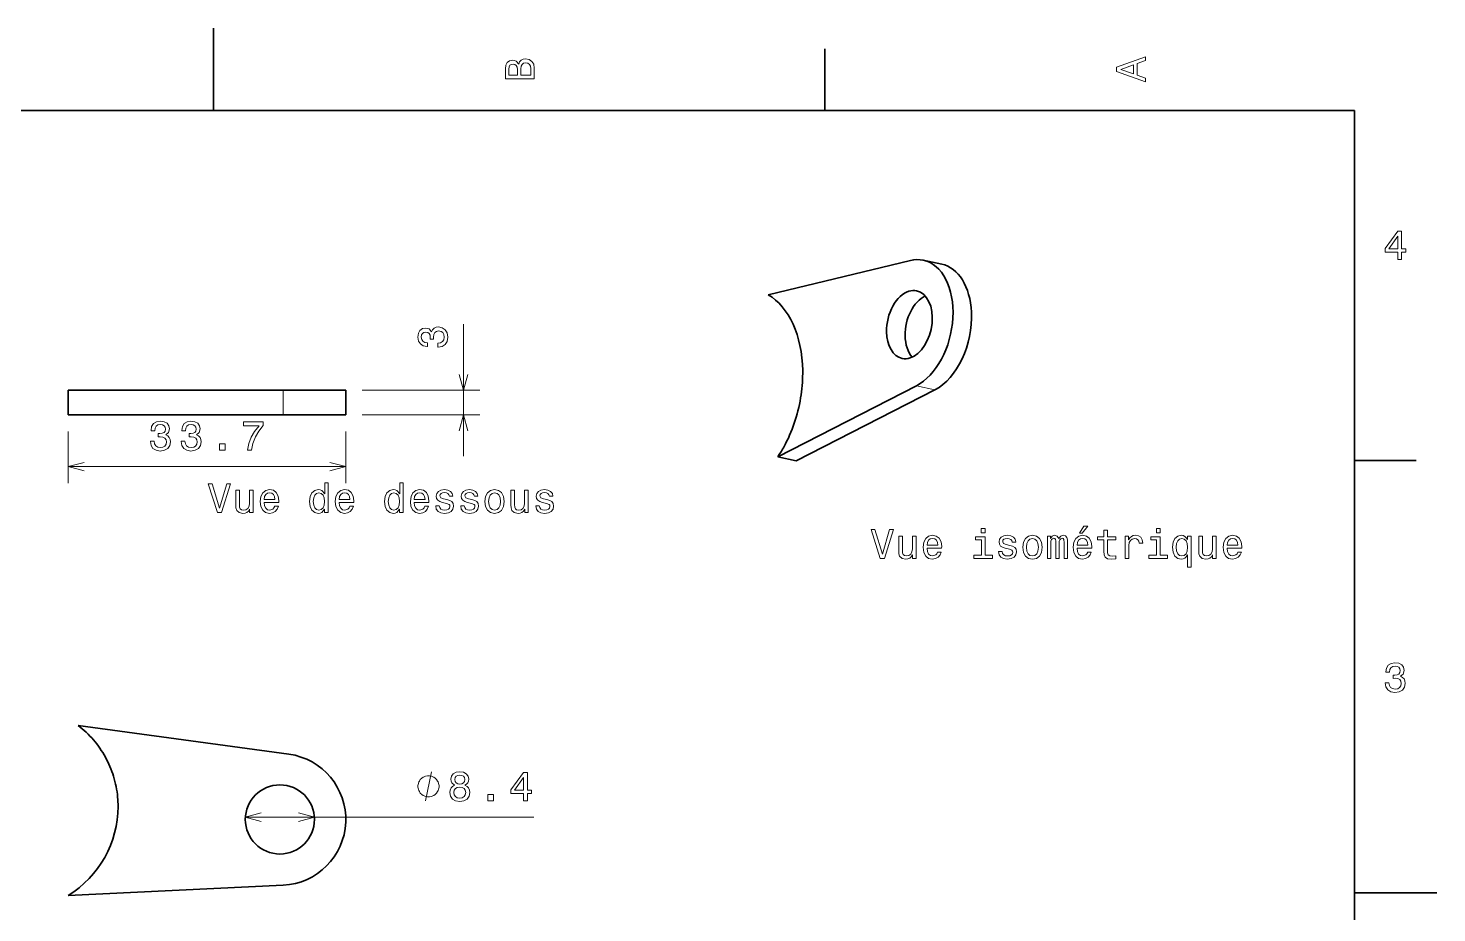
# Model space of a CAD drawing. Extents: x 0 to 297, y 0 to 210.
# Drawn here: x 126 to 297, y 102.6 to 210 of the extents above; entities that cross this region are included whole.
import ezdxf

# ---------------------------------------------------------------- set-up
doc = ezdxf.new("R2010")
doc.units = 0

msp = doc.modelspace()

# ---------------------------------------------------------------- linework, layer by layer
at = {"color": 7, "lineweight": 35, "ltscale": 0.25}
for p, q in [((148.5, 200), (148.5, 210)), ((287, 105), (297, 105))]:
    msp.add_line(p, q, dxfattribs=at)
at = {"color": 7, "lineweight": 35, "ltscale": 0.1875}
for p, q in [((222.699997, 200), (222.699997, 207.5)), ((287, 157.5), (294.5, 157.5))]:
    msp.add_line(p, q, dxfattribs=at)
at = {"color": 7, "lineweight": 35}
for p, q in [((287, 200), (10, 200)), ((287, 10), (287, 200)), ((156.938385, 166.023987), (130.849686, 166.023987)), ((156.938385, 163.023987), (130.849686, 163.023987)), ((157.633545, 121.835838), (132.075577, 125.314354)), ((156.938385, 105.918129), (130.849686, 104.665352))]:
    msp.add_line(p, q, dxfattribs=at)
at = {"color": 7, "lineweight": 35, "ltscale": 0.443953}
msp.add_line((233.097855, 181.794754), (215.836288, 177.624649), dxfattribs=at)
at = {"color": 7, "lineweight": 35, "ltscale": 0.057543}
msp.add_line((234.647781, 181.825684), (236.898773, 181.345016), dxfattribs=at)
at = {"color": 7, "lineweight": 13, "ltscale": 0.400901}
msp.add_line((178.832047, 158.023987), (178.832047, 174.060013), dxfattribs=at)
at = {"color": 7, "lineweight": 35, "ltscale": 0.075}
for p, q in [((130.849686, 166.023987), (130.849686, 163.023987)), ((164.554672, 163.023987), (164.554672, 166.023987))]:
    msp.add_line(p, q, dxfattribs=at)
at = {"color": 7, "lineweight": 35, "ltscale": 0.190217}
for p, q in [((164.547058, 166.023987), (156.938385, 166.023987)), ((164.547058, 163.023987), (156.938385, 163.023987))]:
    msp.add_line(p, q, dxfattribs=at)
at = {"color": 7, "lineweight": 13, "ltscale": 0.075}
msp.add_line((156.938385, 166.023987), (156.938385, 163.023987), dxfattribs=at)
at = {"color": 7, "lineweight": 35, "ltscale": 0.00019}
for p, q in [((164.554672, 166.023987), (164.547058, 166.023987)), ((164.554672, 163.023987), (164.547058, 163.023987))]:
    msp.add_line(p, q, dxfattribs=at)
at = {"color": 7, "lineweight": 13, "ltscale": 0.357125}
for p, q in [((166.547058, 166.023987), (180.832047, 166.023987)), ((166.547058, 163.023987), (180.832047, 163.023987))]:
    msp.add_line(p, q, dxfattribs=at)
at = {"color": 7, "lineweight": 35, "ltscale": 0.472865}
for p, q in [((233.821793, 166.572662), (216.989594, 157.94487)), ((236.0728, 166.091995), (219.240585, 157.464188))]:
    msp.add_line(p, q, dxfattribs=at)
at = {"color": 7, "lineweight": 13, "ltscale": 0.057544}
msp.add_line((236.0728, 166.091995), (233.821793, 166.572662), dxfattribs=at)
at = {"color": 7, "lineweight": 13, "ltscale": 0.156863}
for p, q in [((130.849686, 161.023987), (130.849686, 154.749481)), ((164.554672, 161.023987), (164.554672, 154.749481))]:
    msp.add_line(p, q, dxfattribs=at)
at = {"color": 7, "lineweight": 35, "ltscale": 0.057544}
msp.add_line((219.240585, 157.464188), (216.989594, 157.94487), dxfattribs=at)
at = {"color": 7, "lineweight": 13}
msp.add_line((130.849686, 156.749481), (164.554672, 156.749481), dxfattribs=at)
at = {"color": 8, "lineweight": 13}
msp.add_line((152.354675, 114.179665), (187.382919, 114.179665), dxfattribs=at)
at = {"color": 7, "lineweight": 13}
for points in [[(185.542007, 205.630417), (185.249496, 205.983429), (185.052811, 206.074219), (184.81073, 206.104477), (184.432495, 206.03891), (184.160156, 205.842224), (183.993729, 205.524506), (183.933212, 205.080704), (183.933212, 203.835022), (187.433212, 203.835022), (187.433212, 205.151306), (187.36261, 205.620331), (187.155838, 205.968307), (186.828018, 206.185165), (186.384216, 206.260818), (186.08667, 206.215424), (185.839554, 206.094391), (185.65799, 205.897705)], [(185.385666, 204.984879), (185.385666, 204.298996), (184.351807, 204.298996), (184.351807, 205.025223), (184.382065, 205.297562), (184.472839, 205.489197), (184.629181, 205.605194), (184.86116, 205.645538), (185.093155, 205.600143), (185.254532, 205.479111), (185.355408, 205.272339)], [(187.014618, 205.095825), (187.014618, 204.298996), (185.809296, 204.298996), (185.809296, 205.050446), (185.844589, 205.368164), (185.9505, 205.595108), (186.132065, 205.731277), (186.394302, 205.776657), (186.671692, 205.731277), (186.863327, 205.605194), (186.979324, 205.393372)], [(261.633209, 203.466858), (261.633209, 203.930847), (260.604401, 204.298996), (260.604401, 205.695969), (261.633209, 206.064133), (261.633209, 206.538193), (258.128174, 205.257217), (258.128174, 204.742798)], [(260.17572, 204.460388), (258.632477, 205), (260.17572, 205.539627)], [(292.277374, 181.916794), (292.731262, 181.916794), (292.731262, 182.784225), (293.23056, 182.784225), (293.23056, 183.187683), (292.731262, 183.187683), (292.731262, 185.341141), (292.272339, 185.341141), (290.739197, 183.228027), (290.739197, 182.784225), (292.277374, 182.784225)], [(291.162842, 183.187683), (292.277374, 184.756134), (292.277374, 183.187683)], [(175.732635, 171.271103), (175.767929, 171.271103), (176.252075, 171.351807), (176.615189, 171.588837), (176.847183, 171.962036), (176.932922, 172.456268), (176.847183, 172.980759), (176.625275, 173.37413), (176.272247, 173.626297), (175.818359, 173.717072), (175.520813, 173.676727), (175.278732, 173.565781), (175.092133, 173.384216), (174.955963, 173.142151), (174.68364, 173.469955), (174.249908, 173.585953), (173.856537, 173.5103), (173.55899, 173.293442), (173.372391, 172.940414), (173.306839, 172.456268), (173.387527, 172.00238), (173.609436, 171.654388), (173.962448, 171.427444), (174.431473, 171.351807), (174.466782, 171.351807), (174.466782, 171.800644), (174.144012, 171.840988), (173.912018, 171.972122), (173.770813, 172.183929), (173.720383, 172.481476), (173.760727, 172.743729), (173.866638, 172.935379), (174.038101, 173.051361), (174.270096, 173.096756), (174.517212, 173.051361), (174.68364, 172.930328), (174.7845, 172.718521), (174.814758, 172.431046), (174.809723, 172.23436), (175.20813, 172.23436), (175.198044, 172.481476), (175.243439, 172.79921), (175.364471, 173.03624), (175.561157, 173.177444), (175.818359, 173.227875), (176.11087, 173.172409), (176.327728, 173.026154), (176.463898, 172.794159), (176.509277, 172.486526), (176.458847, 172.168808), (176.307556, 171.936813), (176.065475, 171.790558), (175.732635, 171.735092)], [(140.827255, 159.848907), (140.827255, 159.813599), (140.907944, 159.329453), (141.144974, 158.966339), (141.518173, 158.73436), (142.012405, 158.648621), (142.536911, 158.73436), (142.930283, 158.956253), (143.182434, 159.30928), (143.273224, 159.763168), (143.23288, 160.06073), (143.121918, 160.302795), (142.940369, 160.489395), (142.698288, 160.625565), (143.026093, 160.897903), (143.14209, 161.331619), (143.066437, 161.724991), (142.849579, 162.022537), (142.496552, 162.209137), (142.012405, 162.274704), (141.558517, 162.194016), (141.210541, 161.972107), (140.983597, 161.61908), (140.907944, 161.150055), (140.907944, 161.114761), (141.356796, 161.114761), (141.397141, 161.437531), (141.528259, 161.66951), (141.740082, 161.81073), (142.037628, 161.86116), (142.299866, 161.820816), (142.491516, 161.714905), (142.607513, 161.543427), (142.652893, 161.311447), (142.607513, 161.064331), (142.486481, 160.897903), (142.274658, 160.797028), (141.987198, 160.766769), (141.790512, 160.77182), (141.790512, 160.373398), (142.037628, 160.383484), (142.355347, 160.338104), (142.592377, 160.217072), (142.733597, 160.020386), (142.784027, 159.763168), (142.728546, 159.470673), (142.582291, 159.253815), (142.350311, 159.117645), (142.042664, 159.07225), (141.724945, 159.122681), (141.49295, 159.273987), (141.34671, 159.516052), (141.291229, 159.848907)], [(144.563278, 159.848907), (144.563278, 159.813599), (144.643967, 159.329453), (144.880997, 158.966339), (145.254196, 158.73436), (145.748428, 158.648621), (146.272934, 158.73436), (146.666306, 158.956253), (146.918457, 159.30928), (147.009247, 159.763168), (146.968903, 160.06073), (146.857941, 160.302795), (146.676392, 160.489395), (146.434311, 160.625565), (146.762115, 160.897903), (146.878113, 161.331619), (146.80246, 161.724991), (146.585602, 162.022537), (146.232574, 162.209137), (145.748428, 162.274704), (145.29454, 162.194016), (144.946564, 161.972107), (144.71962, 161.61908), (144.643967, 161.150055), (144.643967, 161.114761), (145.092819, 161.114761), (145.133163, 161.437531), (145.264282, 161.66951), (145.476105, 161.81073), (145.773651, 161.86116), (146.035889, 161.820816), (146.227539, 161.714905), (146.343536, 161.543427), (146.388916, 161.311447), (146.343536, 161.064331), (146.222504, 160.897903), (146.010681, 160.797028), (145.723221, 160.766769), (145.526535, 160.77182), (145.526535, 160.373398), (145.773651, 160.383484), (146.09137, 160.338104), (146.3284, 160.217072), (146.46962, 160.020386), (146.52005, 159.763168), (146.464569, 159.470673), (146.318314, 159.253815), (146.086334, 159.117645), (145.778687, 159.07225), (145.460968, 159.122681), (145.228973, 159.273987), (145.082733, 159.516052), (145.027252, 159.848907)], [(152.605209, 158.749481), (153.114563, 158.749481), (153.281006, 159.581619), (153.573502, 160.358276), (153.987045, 161.079453), (154.526672, 161.755249), (154.526672, 162.173828), (152.126099, 162.173828), (152.126099, 161.714905), (154.042526, 161.714905), (153.487762, 161.034073), (153.069183, 160.322968), (152.776672, 159.566483)], [(149.222214, 158.749481), (149.918167, 158.749481), (149.918167, 159.500931), (149.222214, 159.500931)], [(150.097717, 154.672409), (149.220184, 151.691849), (148.317459, 154.672409), (147.838348, 154.672409), (148.968033, 151.167358), (149.472351, 151.167358), (150.576813, 154.672409)], [(154.636612, 152.392868), (156.411835, 152.392868), (156.41687, 152.59964), (156.336182, 153.179611), (156.114288, 153.613327), (155.761261, 153.875565), (155.292236, 153.97139), (154.833298, 153.870529), (154.48027, 153.588104), (154.253326, 153.129181), (154.172638, 152.523987), (154.248291, 151.903671), (154.475235, 151.449783), (154.823212, 151.167358), (155.2771, 151.071533), (155.670471, 151.1371), (155.99324, 151.308563), (156.23027, 151.580902), (156.36644, 151.944016), (155.927689, 151.944016), (155.836899, 151.742279), (155.70578, 151.590988), (155.332581, 151.469955), (155.04512, 151.525421), (154.828262, 151.701935), (154.687042, 151.98941), (154.636612, 152.377731)], [(161.984604, 151.585953), (161.984604, 151.167358), (162.428406, 151.167358), (162.428406, 154.788391), (161.989639, 154.788391), (161.989639, 153.462021), (161.651749, 153.845306), (161.444977, 153.936096), (161.207947, 153.97139), (160.779266, 153.870529), (160.446411, 153.588104), (160.229553, 153.134216), (160.153915, 152.523987), (160.229553, 151.913757), (160.446411, 151.454819), (160.779266, 151.167358), (161.207947, 151.071533), (161.444977, 151.106842), (161.656784, 151.197617)], [(163.74469, 152.392868), (165.519897, 152.392868), (165.524948, 152.59964), (165.44426, 153.179611), (165.222351, 153.613327), (164.869324, 153.875565), (164.400299, 153.97139), (163.941376, 153.870529), (163.588348, 153.588104), (163.361404, 153.129181), (163.280716, 152.523987), (163.356354, 151.903671), (163.583298, 151.449783), (163.93129, 151.167358), (164.385178, 151.071533), (164.778549, 151.1371), (165.101318, 151.308563), (165.338348, 151.580902), (165.474518, 151.944016), (165.035751, 151.944016), (164.944977, 151.742279), (164.813843, 151.590988), (164.440659, 151.469955), (164.153183, 151.525421), (163.936325, 151.701935), (163.79512, 151.98941), (163.74469, 152.377731)], [(171.092667, 151.585953), (171.092667, 151.167358), (171.536469, 151.167358), (171.536469, 154.788391), (171.097717, 154.788391), (171.097717, 153.462021), (170.759811, 153.845306), (170.55304, 153.936096), (170.31601, 153.97139), (169.887344, 153.870529), (169.554489, 153.588104), (169.337631, 153.134216), (169.261978, 152.523987), (169.337631, 151.913757), (169.554489, 151.454819), (169.887344, 151.167358), (170.31601, 151.071533), (170.55304, 151.106842), (170.764862, 151.197617)], [(172.852753, 152.392868), (174.627975, 152.392868), (174.633011, 152.59964), (174.552322, 153.179611), (174.330414, 153.613327), (173.977402, 153.875565), (173.508377, 153.97139), (173.049438, 153.870529), (172.696411, 153.588104), (172.469467, 153.129181), (172.388779, 152.523987), (172.464432, 151.903671), (172.691376, 151.449783), (173.039352, 151.167358), (173.49324, 151.071533), (173.886612, 151.1371), (174.209381, 151.308563), (174.446411, 151.580902), (174.582581, 151.944016), (174.143829, 151.944016), (174.05304, 151.742279), (173.921921, 151.590988), (173.548721, 151.469955), (173.261261, 151.525421), (173.044403, 151.701935), (172.903183, 151.98941), (172.852753, 152.377731)], [(176.826813, 152.745895), (176.398148, 152.846756), (176.080414, 152.962753), (175.974518, 153.199783), (176.004776, 153.366211), (176.110687, 153.487244), (176.28215, 153.562897), (176.529266, 153.593155), (176.766296, 153.562897), (176.952896, 153.472107), (177.073944, 153.335953), (177.124374, 153.154388), (177.55809, 153.154388), (177.55809, 153.164474), (177.482437, 153.492279), (177.275665, 153.749496), (176.952896, 153.910873), (176.529266, 153.97139), (176.100586, 153.910873), (175.787918, 153.744446), (175.591232, 153.49733), (175.530701, 153.184647), (175.576096, 152.88205), (175.717316, 152.670242), (175.949295, 152.518936), (176.287201, 152.41304), (176.781433, 152.291992), (177.084015, 152.165924), (177.164719, 152.065048), (177.194977, 151.913757), (177.149582, 151.727158), (177.028549, 151.585953), (176.831863, 151.495163), (176.569611, 151.464905), (176.292236, 151.495163), (176.090515, 151.601074), (175.954346, 151.772552), (175.898865, 152.009583), (175.470184, 152.009583), (175.540802, 151.606125), (175.747574, 151.313614), (176.075378, 151.1371), (176.529266, 151.071533), (177.003326, 151.1371), (177.351318, 151.313614), (177.563126, 151.596039), (177.638779, 151.964188), (177.583298, 152.281906), (177.426956, 152.498764), (177.169754, 152.639984)], [(179.862839, 152.745895), (179.434174, 152.846756), (179.11644, 152.962753), (179.010529, 153.199783), (179.040802, 153.366211), (179.146698, 153.487244), (179.318176, 153.562897), (179.565292, 153.593155), (179.802322, 153.562897), (179.988922, 153.472107), (180.109955, 153.335953), (180.1604, 153.154388), (180.594116, 153.154388), (180.594116, 153.164474), (180.518463, 153.492279), (180.311691, 153.749496), (179.988922, 153.910873), (179.565292, 153.97139), (179.136612, 153.910873), (178.823944, 153.744446), (178.627258, 153.49733), (178.566727, 153.184647), (178.612122, 152.88205), (178.753326, 152.670242), (178.985321, 152.518936), (179.323212, 152.41304), (179.817444, 152.291992), (180.120041, 152.165924), (180.200745, 152.065048), (180.230988, 151.913757), (180.185608, 151.727158), (180.064575, 151.585953), (179.867889, 151.495163), (179.605637, 151.464905), (179.328262, 151.495163), (179.126526, 151.601074), (178.990356, 151.772552), (178.934891, 152.009583), (178.50621, 152.009583), (178.576813, 151.606125), (178.783585, 151.313614), (179.111404, 151.1371), (179.565292, 151.071533), (180.039352, 151.1371), (180.387329, 151.313614), (180.599152, 151.596039), (180.674805, 151.964188), (180.619324, 152.281906), (180.462982, 152.498764), (180.20578, 152.639984)], [(181.441376, 152.518936), (181.522064, 151.903671), (181.754059, 151.449783), (182.122208, 151.167358), (182.61644, 151.071533), (183.105637, 151.167358), (183.473785, 151.444733), (183.70578, 151.898621), (183.791519, 152.518936), (183.70578, 153.134216), (183.473785, 153.593155), (183.105637, 153.870529), (182.61644, 153.97139), (182.122208, 153.870529), (181.754059, 153.588104), (181.522064, 153.134216)], [(188.970917, 152.745895), (188.542236, 152.846756), (188.224518, 152.962753), (188.118607, 153.199783), (188.148865, 153.366211), (188.254761, 153.487244), (188.426239, 153.562897), (188.673355, 153.593155), (188.910385, 153.562897), (189.096985, 153.472107), (189.218018, 153.335953), (189.268463, 153.154388), (189.702179, 153.154388), (189.702179, 153.164474), (189.626526, 153.492279), (189.419754, 153.749496), (189.096985, 153.910873), (188.673355, 153.97139), (188.24469, 153.910873), (187.932007, 153.744446), (187.735321, 153.49733), (187.674805, 153.184647), (187.720184, 152.88205), (187.861389, 152.670242), (188.093384, 152.518936), (188.431274, 152.41304), (188.925522, 152.291992), (189.228119, 152.165924), (189.308807, 152.065048), (189.339066, 151.913757), (189.293671, 151.727158), (189.172638, 151.585953), (188.975952, 151.495163), (188.713699, 151.464905), (188.436325, 151.495163), (188.234589, 151.601074), (188.098434, 151.772552), (188.042953, 152.009583), (187.614288, 152.009583), (187.684875, 151.606125), (187.891663, 151.313614), (188.219467, 151.1371), (188.673355, 151.071533), (189.147415, 151.1371), (189.495407, 151.313614), (189.707214, 151.596039), (189.782867, 151.964188), (189.727386, 152.281906), (189.571045, 152.498764), (189.313843, 152.639984)], [(153.300156, 153.875565), (152.856354, 153.875565), (152.856354, 152.312164), (152.805923, 151.949066), (152.659668, 151.686813), (152.432724, 151.525421), (152.135178, 151.474991), (151.898148, 151.515335), (151.746841, 151.636383), (151.661118, 151.843155), (151.640945, 152.135651), (151.640945, 153.875565), (151.197144, 153.875565), (151.197144, 152.095306), (151.212265, 151.737244), (151.30809, 151.439697), (151.600601, 151.167358), (152.069611, 151.071533), (152.321777, 151.106842), (152.538635, 151.197617), (152.725235, 151.353958), (152.876526, 151.580902), (152.876526, 151.167358), (153.300156, 151.167358)], [(154.636612, 152.766068), (154.692093, 153.114044), (154.828262, 153.371246), (155.035034, 153.527588), (155.307373, 153.583069), (155.574661, 153.527588), (155.781433, 153.371246), (155.907516, 153.114044), (155.952896, 152.766068)], [(161.283585, 153.572983), (161.576096, 153.50238), (161.798004, 153.305695), (161.929123, 152.977875), (161.979553, 152.523987), (161.929123, 152.065048), (161.798004, 151.737244), (161.576096, 151.535507), (161.283585, 151.469955), (161.00621, 151.535507), (160.794403, 151.737244), (160.653183, 152.070099), (160.607803, 152.523987), (160.653183, 152.972839), (160.794403, 153.300644), (161.00621, 153.50238)], [(163.74469, 152.766068), (163.800156, 153.114044), (163.936325, 153.371246), (164.143097, 153.527588), (164.415436, 153.583069), (164.682724, 153.527588), (164.889496, 153.371246), (165.015579, 153.114044), (165.060974, 152.766068)], [(170.391663, 153.572983), (170.684174, 153.50238), (170.906067, 153.305695), (171.037201, 152.977875), (171.087631, 152.523987), (171.037201, 152.065048), (170.906067, 151.737244), (170.684174, 151.535507), (170.391663, 151.469955), (170.114288, 151.535507), (169.902466, 151.737244), (169.761261, 152.070099), (169.715866, 152.523987), (169.761261, 152.972839), (169.902466, 153.300644), (170.114288, 153.50238)], [(172.852753, 152.766068), (172.908234, 153.114044), (173.044403, 153.371246), (173.251175, 153.527588), (173.523499, 153.583069), (173.790802, 153.527588), (173.997574, 153.371246), (174.123657, 153.114044), (174.169037, 152.766068)], [(181.895264, 152.523987), (181.940643, 152.977875), (182.081863, 153.305695), (182.308807, 153.507416), (182.61644, 153.578018), (182.919037, 153.507416), (183.145981, 153.31073), (183.287201, 152.977875), (183.337616, 152.523987), (183.287201, 152.065048), (183.145981, 151.732193), (182.919037, 151.530472), (182.61644, 151.464905), (182.308807, 151.530472), (182.081863, 151.732193), (181.940643, 152.065048)], [(186.696411, 153.875565), (186.252609, 153.875565), (186.252609, 152.312164), (186.202179, 151.949066), (186.055923, 151.686813), (185.828979, 151.525421), (185.531433, 151.474991), (185.294403, 151.515335), (185.143097, 151.636383), (185.057358, 151.843155), (185.037186, 152.135651), (185.037186, 153.875565), (184.593384, 153.875565), (184.593384, 152.095306), (184.608521, 151.737244), (184.704346, 151.439697), (184.996841, 151.167358), (185.465866, 151.071533), (185.718018, 151.106842), (185.934891, 151.197617), (186.12149, 151.353958), (186.272781, 151.580902), (186.272781, 151.167358), (186.696411, 151.167358)], [(230.57196, 149.112625), (229.694427, 146.132065), (228.791702, 149.112625), (228.312592, 149.112625), (229.442276, 145.607574), (229.946594, 145.607574), (231.051056, 149.112625)], [(242.166336, 149.228607), (241.697311, 149.228607), (241.697311, 148.724289), (242.166336, 148.724289)], [(253.634644, 148.683945), (253.93219, 148.683945), (254.633194, 149.54129), (254.138962, 149.54129)], [(256.569794, 147.846771), (256.569794, 146.490143), (256.600067, 146.051376), (256.741272, 145.748779), (257.023682, 145.572266), (257.502777, 145.511749), (258.027283, 145.536972), (258.027283, 145.920258), (257.644012, 145.889999), (257.296021, 145.930344), (257.109406, 146.056427), (257.028717, 146.268234), (257.013611, 146.565781), (257.013611, 147.846771), (258.027283, 147.846771), (258.027283, 148.225006), (257.013611, 148.225006), (257.013611, 149.0168), (256.569794, 149.0168), (256.569794, 148.225006), (255.803223, 148.225006), (255.803223, 147.846771)], [(263.418488, 149.228607), (262.949463, 149.228607), (262.949463, 148.724289), (263.418488, 148.724289)], [(233.774399, 148.315781), (233.330597, 148.315781), (233.330597, 146.75238), (233.280167, 146.389282), (233.133911, 146.127029), (232.906967, 145.965637), (232.609421, 145.915207), (232.372391, 145.955551), (232.221085, 146.076599), (232.135361, 146.283371), (232.115189, 146.575867), (232.115189, 148.315781), (231.671387, 148.315781), (231.671387, 146.535522), (231.686508, 146.17746), (231.782333, 145.879913), (232.074844, 145.607574), (232.543854, 145.511749), (232.796021, 145.547058), (233.012878, 145.637833), (233.199478, 145.794174), (233.350769, 146.021118), (233.350769, 145.607574), (233.774399, 145.607574)], [(235.110855, 146.833084), (236.886078, 146.833084), (236.891113, 147.039856), (236.810425, 147.619827), (236.588531, 148.053543), (236.235504, 148.315781), (235.766479, 148.411606), (235.307541, 148.310745), (234.954514, 148.02832), (234.72757, 147.569397), (234.646881, 146.964203), (234.722534, 146.343887), (234.949478, 145.889999), (235.297455, 145.607574), (235.751343, 145.511749), (236.144714, 145.577316), (236.467484, 145.748779), (236.704514, 146.021118), (236.840683, 146.384232), (236.401932, 146.384232), (236.311142, 146.182495), (236.180023, 146.031204), (235.806824, 145.910172), (235.519363, 145.965637), (235.302505, 146.142151), (235.161285, 146.429626), (235.110855, 146.817947)], [(235.110855, 147.206284), (235.166336, 147.55426), (235.302505, 147.811462), (235.509277, 147.967804), (235.781616, 148.023285), (236.048904, 147.967804), (236.255676, 147.811462), (236.38176, 147.55426), (236.427139, 147.206284)], [(242.151199, 145.980774), (242.151199, 148.225006), (241.011444, 148.225006), (241.011444, 147.846771), (241.707397, 147.846771), (241.707397, 145.980774), (240.799622, 145.980774), (240.799622, 145.607574), (243.069077, 145.607574), (243.069077, 145.980774)], [(245.156967, 147.186111), (244.728302, 147.286972), (244.410568, 147.402969), (244.304657, 147.639999), (244.33493, 147.806427), (244.440826, 147.92746), (244.612305, 148.003113), (244.859421, 148.033371), (245.096451, 148.003113), (245.283051, 147.912323), (245.404083, 147.776169), (245.454529, 147.594604), (245.888245, 147.594604), (245.888245, 147.604691), (245.812592, 147.932495), (245.60582, 148.189713), (245.283051, 148.351089), (244.859421, 148.411606), (244.43074, 148.351089), (244.118073, 148.184662), (243.921387, 147.937546), (243.860855, 147.624863), (243.90625, 147.322266), (244.047455, 147.110458), (244.279449, 146.959152), (244.61734, 146.853256), (245.111588, 146.732208), (245.414169, 146.60614), (245.494873, 146.505264), (245.525131, 146.353973), (245.479736, 146.167374), (245.358704, 146.026169), (245.162018, 145.935379), (244.899765, 145.905121), (244.622391, 145.935379), (244.420654, 146.04129), (244.284485, 146.212769), (244.229019, 146.449799), (243.800339, 146.449799), (243.870941, 146.046341), (244.077713, 145.75383), (244.405533, 145.577316), (244.859421, 145.511749), (245.333481, 145.577316), (245.681458, 145.75383), (245.89328, 146.036255), (245.968933, 146.404404), (245.913452, 146.722122), (245.757111, 146.93898), (245.499908, 147.0802)], [(246.735504, 146.959152), (246.816193, 146.343887), (247.048187, 145.889999), (247.416336, 145.607574), (247.910568, 145.511749), (248.399765, 145.607574), (248.767914, 145.884949), (248.999908, 146.338837), (249.085648, 146.959152), (248.999908, 147.574432), (248.767914, 148.033371), (248.399765, 148.310745), (247.910568, 148.411606), (247.416336, 148.310745), (247.048187, 148.02832), (246.816193, 147.574432)], [(247.189392, 146.964203), (247.234772, 147.418091), (247.375992, 147.745911), (247.602936, 147.947632), (247.910568, 148.018234), (248.213165, 147.947632), (248.440109, 147.750946), (248.581329, 147.418091), (248.63176, 146.964203), (248.581329, 146.505264), (248.440109, 146.172409), (248.213165, 145.970688), (247.910568, 145.905121), (247.602936, 145.970688), (247.375992, 146.172409), (247.234772, 146.505264)], [(249.726135, 145.607574), (250.134644, 145.607574), (250.134644, 147.418091), (250.159851, 147.69043), (250.235504, 147.887115), (250.351501, 148.003113), (250.502792, 148.048492), (250.623825, 148.008148), (250.704529, 147.907288), (250.744873, 147.735809), (250.759995, 147.508865), (250.759995, 145.607574), (251.14328, 145.607574), (251.14328, 147.418091), (251.168503, 147.685379), (251.244141, 147.882065), (251.365189, 148.003113), (251.516479, 148.048492), (251.637512, 148.008148), (251.718216, 147.907288), (251.768646, 147.508865), (251.768646, 145.607574), (252.177139, 145.607574), (252.177139, 147.478607), (252.151932, 147.866943), (252.071228, 148.16449), (251.909851, 148.346054), (251.647614, 148.411606), (251.339966, 148.310745), (251.102936, 148.018234), (250.916336, 148.305695), (250.603653, 148.411606), (250.316193, 148.310745), (250.119507, 148.02832), (250.119507, 148.315781), (249.726135, 148.315781)], [(253.326996, 146.833084), (255.102219, 146.833084), (255.107254, 147.039856), (255.026566, 147.619827), (254.804657, 148.053543), (254.451645, 148.315781), (253.98262, 148.411606), (253.523682, 148.310745), (253.170654, 148.02832), (252.94371, 147.569397), (252.863022, 146.964203), (252.938675, 146.343887), (253.165619, 145.889999), (253.513596, 145.607574), (253.967484, 145.511749), (254.360855, 145.577316), (254.683624, 145.748779), (254.920654, 146.021118), (255.056824, 146.384232), (254.618073, 146.384232), (254.527283, 146.182495), (254.396164, 146.031204), (254.022964, 145.910172), (253.735504, 145.965637), (253.518646, 146.142151), (253.377426, 146.429626), (253.326996, 146.817947)], [(253.326996, 147.206284), (253.382477, 147.55426), (253.518646, 147.811462), (253.725418, 147.967804), (253.997742, 148.023285), (254.265045, 147.967804), (254.471817, 147.811462), (254.5979, 147.55426), (254.64328, 147.206284)], [(259.177155, 145.607574), (259.620941, 145.607574), (259.620941, 147.155838), (259.666321, 147.529037), (259.80249, 147.796341), (260.024414, 147.957718), (260.32196, 148.013199), (260.543854, 147.97789), (260.710266, 147.877029), (260.811157, 147.705551), (260.846436, 147.473572), (261.295288, 147.473572), (261.234772, 147.882065), (261.068359, 148.174576), (260.790985, 148.351089), (260.41272, 148.411606), (260.155518, 148.371262), (259.933624, 148.270401), (259.736938, 148.098923), (259.580597, 147.866943), (259.580597, 148.315781), (259.177155, 148.315781)], [(263.403381, 145.980774), (263.403381, 148.225006), (262.263611, 148.225006), (262.263611, 147.846771), (262.959564, 147.846771), (262.959564, 145.980774), (262.051788, 145.980774), (262.051788, 145.607574), (264.321228, 145.607574), (264.321228, 145.980774)], [(266.747009, 147.897202), (266.590698, 148.124146), (266.414185, 148.285522), (266.207397, 148.376312), (265.970367, 148.411606), (265.541687, 148.310745), (265.208832, 148.02832), (264.991974, 147.574432), (264.916321, 146.964203), (264.991974, 146.348923), (265.208832, 145.895035), (265.541687, 145.607574), (265.970367, 145.511749), (266.207397, 145.542007), (266.409119, 145.627747), (266.585632, 145.784088), (266.747009, 146.021118), (266.747009, 144.558578), (267.190826, 144.558578), (267.190826, 148.315781), (266.747009, 148.315781)], [(265.370239, 146.964203), (265.415619, 147.413055), (265.556824, 147.74086), (265.768646, 147.942596), (266.046021, 148.013199), (266.338531, 147.942596), (266.560425, 147.745911), (266.691559, 147.418091), (266.741974, 146.964203), (266.691559, 146.505264), (266.560425, 146.17746), (266.338531, 145.975723), (266.046021, 145.910172), (265.768646, 145.975723), (265.556824, 146.17746), (265.415619, 146.510315)], [(270.206665, 148.315781), (269.762878, 148.315781), (269.762878, 146.75238), (269.712433, 146.389282), (269.566193, 146.127029), (269.339233, 145.965637), (269.041687, 145.915207), (268.804657, 145.955551), (268.653351, 146.076599), (268.567627, 146.283371), (268.547455, 146.575867), (268.547455, 148.315781), (268.103638, 148.315781), (268.103638, 146.535522), (268.118774, 146.17746), (268.2146, 145.879913), (268.507111, 145.607574), (268.976135, 145.511749), (269.228302, 145.547058), (269.44516, 145.637833), (269.631744, 145.794174), (269.783051, 146.021118), (269.783051, 145.607574), (270.206665, 145.607574)], [(271.543121, 146.833084), (273.318359, 146.833084), (273.323395, 147.039856), (273.242706, 147.619827), (273.020813, 148.053543), (272.667786, 148.315781), (272.198761, 148.411606), (271.739807, 148.310745), (271.38678, 148.02832), (271.159851, 147.569397), (271.079163, 146.964203), (271.154816, 146.343887), (271.381744, 145.889999), (271.729736, 145.607574), (272.183624, 145.511749), (272.576996, 145.577316), (272.89975, 145.748779), (273.13678, 146.021118), (273.272949, 146.384232), (272.834198, 146.384232), (272.743408, 146.182495), (272.612305, 146.031204), (272.239105, 145.910172), (271.95163, 145.965637), (271.734772, 146.142151), (271.593567, 146.429626), (271.543121, 146.817947)], [(271.543121, 147.206284), (271.598602, 147.55426), (271.734772, 147.811462), (271.941559, 147.967804), (272.213867, 148.023285), (272.481171, 147.967804), (272.687958, 147.811462), (272.814026, 147.55426), (272.859406, 147.206284)], [(290.729126, 130.51622), (290.729126, 130.480911), (290.809814, 129.996765), (291.046844, 129.633652), (291.420044, 129.401657), (291.914276, 129.315933), (292.438782, 129.401657), (292.832153, 129.623566), (293.08429, 129.976593), (293.175079, 130.430481), (293.134735, 130.728027), (293.023773, 130.970108), (292.842224, 131.156708), (292.600159, 131.292877), (292.927948, 131.565216), (293.043945, 131.998932), (292.968292, 132.392303), (292.751434, 132.68985), (292.398407, 132.87645), (291.914276, 132.942017), (291.460388, 132.861313), (291.112396, 132.63942), (290.885468, 132.286392), (290.809814, 131.817368), (290.809814, 131.782074), (291.258636, 131.782074), (291.299011, 132.104828), (291.430115, 132.336823), (291.641937, 132.478027), (291.939484, 132.528473), (292.201721, 132.488113), (292.393372, 132.382217), (292.509369, 132.210739), (292.554749, 131.97876), (292.509369, 131.731628), (292.388336, 131.565216), (292.176514, 131.46434), (291.889069, 131.434082), (291.692383, 131.439133), (291.692383, 131.04071), (291.939484, 131.050797), (292.257202, 131.005417), (292.494232, 130.884369), (292.635468, 130.687683), (292.685883, 130.430481), (292.630402, 130.13797), (292.484161, 129.921112), (292.252167, 129.784943), (291.944519, 129.739563), (291.626801, 129.789993), (291.394806, 129.941284), (291.248566, 130.183365), (291.193085, 130.51622)]]:
    msp.add_lwpolyline(points, close=True, dxfattribs=at)
for points in [[(178.314407, 167.955841), (178.832047, 166.023987), (179.349686, 167.955841)], [(179.349686, 161.092133), (178.832047, 163.023987), (178.314407, 161.092133)], [(132.78154, 157.26712), (130.849686, 156.749481), (132.78154, 156.231842)], [(162.622818, 156.231842), (164.554672, 156.749481), (162.622818, 157.26712)]]:
    msp.add_lwpolyline(points, dxfattribs=at)
at = {"color": 7, "lineweight": 35}
for points in [[(216.989594, 157.94487), (217.141296, 158.171204), (217.289917, 158.402008), (217.435379, 158.637161), (217.577576, 158.876495), (217.670517, 159.03833), (217.761963, 159.20192), (217.940216, 159.53421), (218.112167, 159.873062), (218.277618, 160.218094), (218.436401, 160.568954), (218.588364, 160.925278), (218.733337, 161.286713), (218.871185, 161.652863), (219.001755, 162.023361), (219.124908, 162.397827), (219.240555, 162.775864), (219.348541, 163.157074), (219.448776, 163.541077), (219.541168, 163.927475), (219.62561, 164.315857), (219.702042, 164.705811), (219.77037, 165.09697), (219.827835, 165.470093), (219.877884, 165.843704), (219.920456, 166.217453), (219.955521, 166.590866), (219.983032, 166.963486), (220.002975, 167.33493), (220.015259, 167.701126), (220.020126, 168.06575), (220.017609, 168.428299)], [(132.075577, 125.314354), (132.325226, 125.117416), (132.569733, 124.914116), (132.808899, 124.70459), (133.042603, 124.488968), (133.27066, 124.26741), (133.49292, 124.040039), (133.709259, 123.80703), (133.91951, 123.56852), (134.123535, 123.324669), (134.321198, 123.075645), (134.512375, 122.821609), (134.696945, 122.562729), (134.874786, 122.299179), (135.045776, 122.031128), (135.209793, 121.758766), (135.36676, 121.482262), (135.516541, 121.201813), (135.659058, 120.917595), (135.794235, 120.629799), (135.921951, 120.338615), (136.04216, 120.04425), (136.154755, 119.74688), (136.259689, 119.446716), (136.356888, 119.143959), (136.446289, 118.838814), (136.529419, 118.525291), (136.604324, 118.209602), (136.671005, 117.891968), (136.729401, 117.572655), (136.779434, 117.251976), (136.821106, 116.930214), (136.854385, 116.607582), (136.876419, 116.327637), (136.892151, 116.047188), (136.901596, 115.766464), (136.904755, 115.485672)]]:
    msp.add_lwpolyline(points, dxfattribs=at)
at = {"color": 8, "lineweight": 13}
for points in [[(177.767502, 118.065834), (177.5103, 117.924622), (177.333786, 117.727936), (177.222839, 117.48082), (177.187531, 117.183266), (177.268219, 116.734421), (177.500214, 116.386436), (177.878448, 116.164536), (178.392868, 116.078804), (178.902222, 116.164536), (179.280472, 116.386436), (179.512451, 116.734421), (179.59819, 117.183266), (179.557846, 117.48082), (179.451935, 117.727936), (179.270386, 117.924622), (179.018219, 118.065834), (179.219955, 118.186867), (179.36116, 118.353294), (179.446899, 118.555023), (179.477158, 118.802147), (179.396469, 119.16021), (179.184647, 119.447678), (178.841705, 119.634277), (178.392868, 119.70488), (177.938965, 119.634277), (177.596039, 119.447678), (177.379181, 119.16021), (177.303528, 118.802147), (177.328735, 118.555023), (177.414474, 118.353294)], [(175.874847, 117.929665), (175.874847, 118.046333), (175.816513, 118.279663), (175.758179, 118.454666), (175.69986, 118.571335), (175.583191, 118.74633), (175.408188, 118.921333), (175.233185, 119.037994), (175.116516, 119.096329), (174.941513, 119.154663), (174.708191, 119.212997), (174.591522, 119.212997), (174.474854, 119.212997), (174.241516, 119.154663), (174.066513, 119.096329), (173.94986, 119.037994), (173.774857, 118.921333), (173.599854, 118.74633), (173.483185, 118.571335), (173.42485, 118.454666), (173.366516, 118.279663), (173.308182, 118.046333), (173.308182, 117.929665), (173.308182, 117.812996), (173.366516, 117.579666), (173.42485, 117.404663), (173.483185, 117.288002), (173.599854, 117.112999), (173.774857, 116.937996), (173.94986, 116.821335), (174.066513, 116.763), (174.241516, 116.704666), (174.474854, 116.646332), (174.591522, 116.646332), (174.708191, 116.646332), (174.941513, 116.704666), (175.116516, 116.763), (175.233185, 116.821335), (175.408188, 116.937996), (175.583191, 117.112999), (175.69986, 117.288002), (175.758179, 117.404663), (175.816513, 117.579666), (175.874847, 117.812996)], [(177.782623, 118.761795), (177.822983, 118.983704), (177.944016, 119.155167), (178.135651, 119.261078), (178.392868, 119.301422), (178.64502, 119.261078), (178.83667, 119.155167), (178.957703, 118.983704), (179.003098, 118.761795), (178.957703, 118.534851), (178.83667, 118.358337), (178.64502, 118.242348), (178.392868, 118.207047), (178.135651, 118.247391), (177.944016, 118.358337), (177.822983, 118.534851)], [(186.142288, 116.179665), (186.596176, 116.179665), (186.596176, 117.047104), (187.095459, 117.047104), (187.095459, 117.450562), (186.596176, 117.450562), (186.596176, 119.604019), (186.137238, 119.604019), (184.604095, 117.490906), (184.604095, 117.047104), (186.142288, 117.047104)], [(185.02774, 117.450562), (186.142288, 119.019005), (186.142288, 117.450562)], [(177.671677, 117.193352), (177.717072, 117.460648), (177.863327, 117.662376), (178.090271, 117.793495), (178.392868, 117.83889), (178.690414, 117.793495), (178.917358, 117.662376), (179.063614, 117.460648), (179.114044, 117.193352), (179.063614, 116.905891), (178.917358, 116.689034), (178.690414, 116.547821), (178.392868, 116.502434), (178.090271, 116.547821), (177.863327, 116.689034), (177.717072, 116.905891)], [(181.780899, 116.179665), (182.476868, 116.179665), (182.476868, 116.931107), (181.780899, 116.931107)]]:
    msp.add_lwpolyline(points, close=True, dxfattribs=at)
for points in [[(174.241516, 116.179665), (174.941513, 119.679665)], [(154.28653, 114.697304), (152.354675, 114.179665), (154.28653, 113.662025)], [(158.822815, 113.662025), (160.754669, 114.179665), (158.822815, 114.697304)]]:
    msp.add_lwpolyline(points, dxfattribs=at)
at = {"color": 7, "lineweight": 35}
msp.add_circle((156.554672, 113.90892), 4.2, dxfattribs=at)
msp.add_arc((156.554672, 113.90892), 8, 272.749224, 82.249493, dxfattribs=at)
for centre, major_axis, ratio, start_param, end_param in [((232.977081, 174.00209), (-1.670654, -7.823608), 0.641349, 3.1415832017, 3.4401621382), ((232.977081, 174.00209), (-1.670654, -7.823608), 0.641349, 0.4818244378, 3.1415832017), ((235.228088, 173.521408), (-1.670654, -7.823608), 0.641349, 1.960993288, 3.1415832017), ((232.977081, 174.00209), (0.87709, 4.107391), 0.641349, 0.3465525346, 1.9173488614), ((232.977081, 174.00209), (0.87709, 4.107391), 0.641349, 6.2831679284, 6.6297378418), ((232.977081, 174.00209), (0.87709, 4.107391), 0.641349, 3.4881451882, 6.2831679284), ((211.685181, 165.990753), (-2.497742, -12.270096), 0.648079, 1.9002100116, 2.9246104562), ((235.228088, 173.521408), (0.87709, 4.107391), 0.641349, 0.4414839905, 1.9173488614), ((235.228088, 173.521408), (-1.670654, -7.823608), 0.641349, 0.4818244378, 1.960993288), ((232.977081, 174.00209), (-0.87709, -4.107391), 0.641349, 5.058941515, 6.2831679284), ((235.228088, 173.521408), (-0.87709, -4.107391), 0.641349, 5.058941515, 5.8417435436), ((232.977081, 174.00209), (-0.87709, -4.107391), 0.641349, 6.2831679284, 6.6297378418), ((124.300339, 115.31842), (9.792068, 8.044815), 0.986525, 4.5776736814, 5.602074126)]:
    msp.add_ellipse(centre, major_axis=major_axis, ratio=ratio, start_param=start_param, end_param=end_param, dxfattribs=at)

doc.saveas('drawing.dxf')
